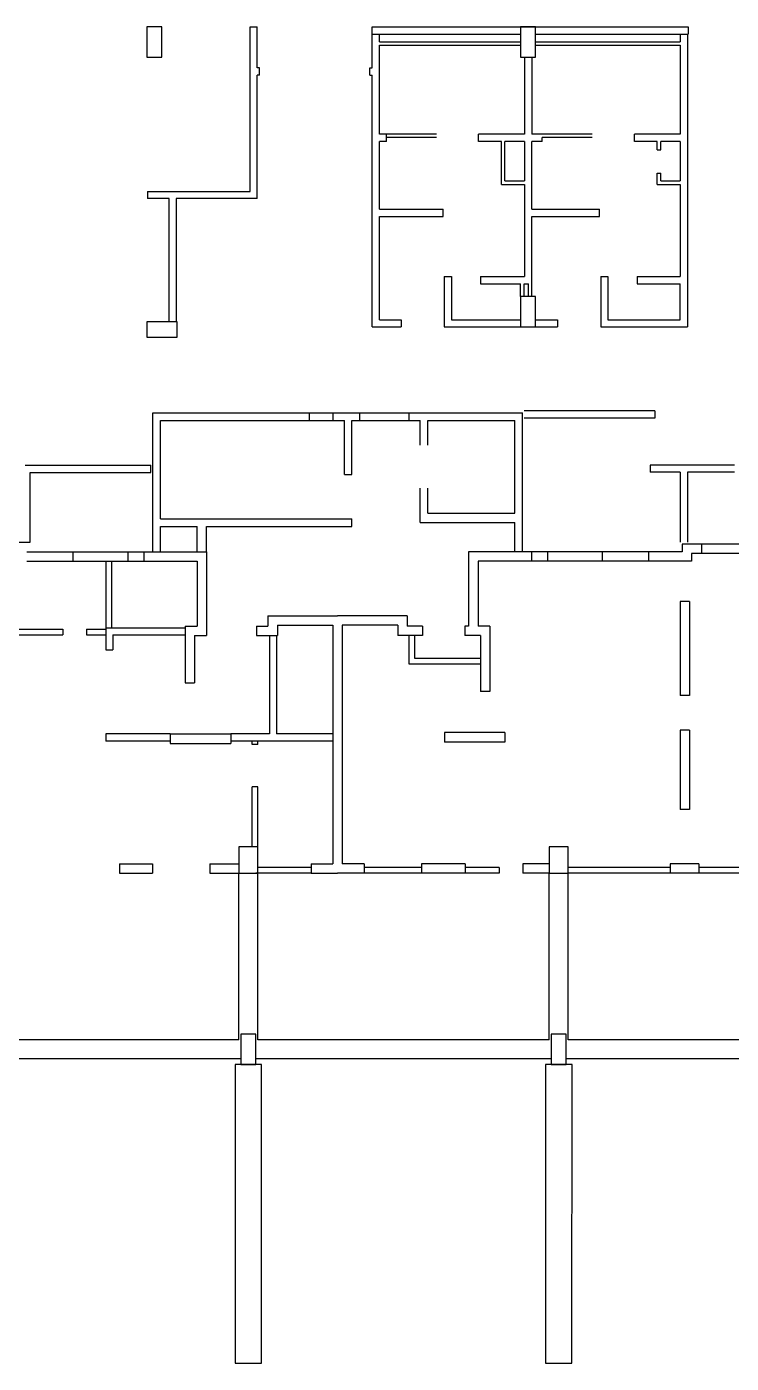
# Model space of a CAD drawing. Header units: metres. Extents: x -681087 to 1033303, y 74272 to 2630761.
# Drawn here: x 77833 to 96441, y 2209707 to 2245019 of the extents above; entities that cross this region are included whole.
import ezdxf

# ---------------------------------------------------------------- set-up
doc = ezdxf.new("R2010")
doc.units = ezdxf.units.M
for name, color, linetype in [('SKELETON_CLEAN', 7, 'Continuous'), ('SKELETON_ISOLATED', 1, 'Continuous'), ('SKELETON_ORIGINAL', 8, 'Continuous')]:
    doc.layers.add(name, color=color, linetype=linetype)

msp = doc.modelspace()

# ---------------------------------------------------------------- linework, layer by layer
at = {"layer": 'SKELETON_CLEAN'}
for p, q in [((81403, 2245019), (81003, 2245019)), ((81003, 2245019), (81003, 2244219)), ((81403, 2244219), (81403, 2245019)), ((83733, 2245019), (83923, 2245019)), ((83733, 2240669), (83733, 2245019)), ((83923, 2243929), (83923, 2245019)), ((86958, 2245019), (95303, 2245019)), ((86958, 2244819), (86958, 2245019)), ((91273, 2245019), (90873, 2245019)), ((90873, 2245019), (90873, 2244219)), ((91273, 2244219), (91273, 2245019)), ((95303, 2245019), (95303, 2244819)), ((86958, 2243929), (86958, 2244819)), ((86958, 2244819), (90873, 2244819)), ((87148, 2244619), (87148, 2244819)), ((87148, 2244619), (90873, 2244619)), ((87148, 2242179), (87148, 2244529)), ((87148, 2244529), (90873, 2244529)), ((91273, 2244819), (95303, 2244819)), ((91273, 2244619), (95093, 2244619)), ((91273, 2244529), (95093, 2244529)), ((95093, 2244819), (95093, 2244619)), ((95093, 2244529), (95093, 2242179)), ((95283, 2244819), (95283, 2237089)), ((81003, 2244219), (81403, 2244219)), ((90873, 2244219), (91273, 2244219)), ((90983, 2244219), (90983, 2242179)), ((91173, 2244219), (91173, 2242179)), ((83983, 2243929), (83923, 2243929)), ((83983, 2243739), (83983, 2243929)), ((86898, 2243929), (86958, 2243929)), ((86898, 2243739), (86898, 2243929)), ((83923, 2240479), (83923, 2243739)), ((83983, 2243739), (83923, 2243739)), ((86898, 2243739), (86958, 2243739)), ((86958, 2237089), (86958, 2243739)), ((88653, 2242179), (87148, 2242179)), ((87333, 2241989), (87333, 2242179)), ((90983, 2242179), (89768, 2242179)), ((89768, 2241989), (89768, 2242179)), ((92768, 2242179), (91173, 2242179)), ((92768, 2242089), (91448, 2242089)), ((91448, 2241989), (91448, 2242089)), ((95093, 2242179), (93883, 2242179)), ((93883, 2241989), (93883, 2242179)), ((87148, 2240199), (87148, 2241989)), ((87333, 2241989), (87148, 2241989)), ((90373, 2241989), (89768, 2241989)), ((90373, 2240854), (90373, 2241989)), ((90983, 2241989), (90463, 2241989)), ((90463, 2240944), (90463, 2241989)), ((90983, 2241989), (90983, 2240944)), ((91173, 2240199), (91173, 2241989)), ((91448, 2241989), (91173, 2241989)), ((94488, 2241989), (93883, 2241989)), ((94488, 2241769), (94488, 2241989)), ((94488, 2241769), (94578, 2241769)), ((95093, 2241989), (94578, 2241989)), ((94578, 2241769), (94578, 2241989)), ((95093, 2241989), (95093, 2240944)), ((94488, 2240854), (94488, 2241149)), ((94488, 2241149), (94578, 2241149)), ((94578, 2240944), (94578, 2241149)), ((81023, 2240669), (83733, 2240669)), ((81023, 2240669), (81023, 2240479)), ((90373, 2240854), (90983, 2240854)), ((90463, 2240944), (90983, 2240944)), ((90983, 2240854), (90983, 2238419)), ((94488, 2240854), (95093, 2240854)), ((94578, 2240944), (95093, 2240944)), ((95093, 2240854), (95093, 2238419)), ((81593, 2240479), (81023, 2240479)), ((81593, 2237219), (81593, 2240479)), ((83923, 2240479), (81783, 2240479)), ((81783, 2240479), (81783, 2237219)), ((87148, 2240199), (88828, 2240199)), ((87148, 2237279), (87148, 2240009)), ((87148, 2240009), (88828, 2240009)), ((88828, 2240009), (88828, 2240199)), ((91173, 2240199), (92963, 2240199)), ((91173, 2238894), (91173, 2240009)), ((91173, 2240009), (92963, 2240009)), ((92963, 2240009), (92963, 2240199)), ((88858, 2238419), (89048, 2238419)), ((88858, 2238419), (88858, 2237089)), ((89048, 2238419), (89048, 2237279)), ((89818, 2238419), (90983, 2238419)), ((89818, 2238419), (89818, 2238229)), ((89818, 2238229), (90878, 2238229)), ((90878, 2237889), (90878, 2238229)), ((90968, 2238229), (91083, 2238229)), ((90968, 2237889), (90968, 2238229)), ((91083, 2237889), (91083, 2238229)), ((92993, 2238419), (93183, 2238419)), ((92993, 2238419), (92993, 2237089)), ((93183, 2238419), (93183, 2237279)), ((93953, 2238419), (95093, 2238419)), ((93953, 2238419), (93953, 2238229)), ((93953, 2238229), (95093, 2238229)), ((95093, 2237279), (95093, 2238229)), ((91273, 2237889), (90873, 2237889)), ((90873, 2237889), (90873, 2237089)), ((91273, 2237089), (91273, 2237889)), ((81803, 2237219), (81003, 2237219)), ((81003, 2237219), (81003, 2236819)), ((81803, 2236819), (81803, 2237219)), ((86958, 2237089), (87148, 2237089)), ((86958, 2237089), (87718, 2237089)), ((87148, 2237279), (87718, 2237279)), ((87718, 2237279), (87718, 2237089)), ((88858, 2237089), (90878, 2237089)), ((89048, 2237279), (90873, 2237279)), ((90873, 2237089), (91273, 2237089)), ((91273, 2237279), (91853, 2237279)), ((91273, 2237089), (91853, 2237089)), ((91853, 2237279), (91853, 2237089)), ((92993, 2237089), (95283, 2237089)), ((93183, 2237279), (95093, 2237279)), ((81003, 2236819), (81803, 2236819)), ((81163, 2234819), (85303, 2234819)), ((81163, 2231149), (81163, 2234819)), ((81363, 2234619), (85303, 2234619)), ((81363, 2232019), (81363, 2234619)), ((85303, 2234619), (85303, 2234819)), ((85303, 2234819), (86633, 2234819)), ((85303, 2234619), (86223, 2234619)), ((86223, 2233189), (86223, 2234619)), ((86423, 2234619), (86633, 2234619)), ((86423, 2233189), (86423, 2234619)), ((86633, 2234619), (86633, 2234819)), ((86633, 2234819), (90923, 2234819)), ((86633, 2234619), (88223, 2234619)), ((88223, 2233964), (88223, 2234619)), ((88423, 2234619), (90723, 2234619)), ((88423, 2233964), (88423, 2234619)), ((90723, 2232169), (90723, 2234619)), ((90923, 2231149), (90923, 2234819)), ((94418, 2234869), (90973, 2234869)), ((94418, 2234679), (90973, 2234679)), ((94418, 2234869), (94418, 2234679)), ((77793, 2233434), (81113, 2233434)), ((77923, 2233244), (81113, 2233244)), ((77923, 2231399), (77923, 2233244)), ((81113, 2233244), (81113, 2233434)), ((86223, 2233189), (86423, 2233189)), ((96523, 2233439), (94303, 2233439)), ((94303, 2233439), (94303, 2233249)), ((95093, 2233249), (94303, 2233249)), ((95093, 2233249), (95093, 2231399)), ((95283, 2233249), (95283, 2231399)), ((96523, 2233249), (95283, 2233249)), ((88223, 2231919), (88223, 2232824)), ((88423, 2232169), (88423, 2232824)), ((88423, 2232169), (90723, 2232169)), ((81363, 2232019), (86423, 2232019)), ((81363, 2231149), (81363, 2231819)), ((81363, 2231819), (82333, 2231819)), ((82333, 2231149), (82333, 2231819)), ((82583, 2231149), (82583, 2231819)), ((82583, 2231819), (86423, 2231819)), ((86423, 2231819), (86423, 2232019)), ((88223, 2231919), (90723, 2231919)), ((90723, 2231149), (90723, 2231919)), ((77833, 2231149), (80923, 2231149)), ((80923, 2231149), (80923, 2230899)), ((80923, 2231149), (82583, 2231149)), ((82583, 2231149), (82583, 2228934)), ((91163, 2231149), (89503, 2231149)), ((89503, 2231149), (89503, 2229184)), ((94253, 2231149), (91163, 2231149)), ((91163, 2231149), (91163, 2230899)), ((95143, 2231149), (94253, 2231149)), ((94253, 2231149), (94253, 2230899)), ((95143, 2231349), (95143, 2231149)), ((95658, 2231349), (95143, 2231349)), ((95393, 2231099), (95393, 2230899)), ((95658, 2231099), (95393, 2231099)), ((98223, 2231349), (95658, 2231349)), ((95658, 2231349), (95658, 2231099)), ((98223, 2231099), (95658, 2231099)), ((77833, 2230899), (80923, 2230899)), ((79918, 2230899), (79918, 2229139)), ((80923, 2230899), (82333, 2230899)), ((82333, 2230899), (82333, 2229184)), ((91163, 2230899), (89753, 2230899)), ((89753, 2230899), (89753, 2229184)), ((94253, 2230899), (91163, 2230899)), ((95393, 2230899), (94253, 2230899)), ((95088, 2229834), (95088, 2227354)), ((95338, 2229834), (95088, 2229834)), ((95338, 2229834), (95338, 2227354)), ((84203, 2229454), (86043, 2229454)), ((84203, 2229454), (84203, 2229184)), ((87883, 2229454), (86043, 2229454)), ((87883, 2229454), (87883, 2229184)), ((76998, 2229104), (78788, 2229104)), ((76998, 2228954), (78788, 2228954)), ((78788, 2229104), (78788, 2228954)), ((79408, 2229104), (79408, 2228954)), ((79408, 2229104), (79918, 2229104)), ((79408, 2228954), (79918, 2228954)), ((79918, 2229139), (82018, 2229139)), ((79918, 2229139), (79918, 2228554)), ((80108, 2228949), (80108, 2228554)), ((80108, 2228949), (82018, 2228949)), ((82018, 2229184), (82018, 2227684)), ((82018, 2229184), (82333, 2229184)), ((83903, 2229184), (84203, 2229184)), ((83903, 2229184), (83903, 2228934)), ((84453, 2229204), (84453, 2228934)), ((84453, 2229204), (85918, 2229204)), ((85918, 2229204), (85918, 2222904)), ((86168, 2229204), (86168, 2222904)), ((87633, 2229204), (86168, 2229204)), ((87633, 2229204), (87633, 2228934)), ((88283, 2229184), (87883, 2229184)), ((88283, 2229184), (88283, 2228934)), ((89403, 2229184), (89403, 2228934)), ((89503, 2229184), (89403, 2229184)), ((90068, 2229184), (89753, 2229184)), ((90068, 2229184), (90068, 2227454)), ((82268, 2228934), (82268, 2227684)), ((82268, 2228934), (82583, 2228934)), ((83903, 2228934), (84453, 2228934)), ((84243, 2228934), (84243, 2226334)), ((84433, 2228934), (84433, 2226334)), ((88283, 2228934), (87633, 2228934)), ((87923, 2228934), (87923, 2228184)), ((88073, 2228934), (88073, 2228334)), ((89818, 2228934), (89403, 2228934)), ((89818, 2228934), (89818, 2227454)), ((79918, 2228554), (80108, 2228554)), ((88073, 2228334), (89818, 2228334)), ((87923, 2228184), (89818, 2228184)), ((82018, 2227684), (82268, 2227684)), ((90068, 2227454), (89818, 2227454)), ((95338, 2227354), (95088, 2227354)), ((81623, 2226334), (79918, 2226334)), ((79918, 2226334), (79918, 2226144)), ((81623, 2226144), (79918, 2226144)), ((81623, 2226334), (83223, 2226334)), ((81623, 2226334), (81623, 2226084)), ((83223, 2226334), (83223, 2226084)), ((84243, 2226334), (83223, 2226334)), ((83783, 2226054), (83783, 2226144)), ((83933, 2226054), (83933, 2226144)), ((85918, 2226334), (84433, 2226334)), ((90463, 2226369), (88863, 2226369)), ((88863, 2226369), (88863, 2226119)), ((90463, 2226119), (88863, 2226119)), ((90463, 2226369), (90463, 2226119)), ((95338, 2226434), (95088, 2226434)), ((95088, 2226434), (95088, 2224334)), ((95338, 2226434), (95338, 2224334)), ((81623, 2226084), (83223, 2226084)), ((83933, 2226054), (83783, 2226054)), ((83783, 2223354), (83783, 2224934)), ((83933, 2224934), (83783, 2224934)), ((83933, 2223354), (83933, 2224934)), ((95338, 2224334), (95088, 2224334)), ((83933, 2223354), (83433, 2223354)), ((83433, 2223354), (83433, 2222654)), ((83933, 2222654), (83933, 2223354)), ((92133, 2223354), (91633, 2223354)), ((91633, 2223354), (91633, 2222654)), ((92133, 2222654), (92133, 2223354)), ((80283, 2222904), (80283, 2222654)), ((80283, 2222904), (81153, 2222904)), ((80283, 2222654), (81153, 2222654)), ((81153, 2222904), (81153, 2222654)), ((82673, 2222904), (82673, 2222654)), ((82673, 2222904), (83433, 2222904)), ((82673, 2222654), (83433, 2222654)), ((83433, 2222654), (83933, 2222654)), ((83434, 2218254), (83434, 2222654)), ((85343, 2222654), (83884, 2222654)), ((83934, 2218254), (83934, 2222654)), ((85343, 2222904), (85343, 2222654)), ((85343, 2222904), (85918, 2222904)), ((85343, 2222654), (86043, 2222654)), ((86743, 2222654), (86043, 2222654)), ((86743, 2222904), (86168, 2222904)), ((86743, 2222904), (86743, 2222654)), ((88263, 2222654), (86743, 2222654)), ((88263, 2222904), (88263, 2222654)), ((89413, 2222904), (88263, 2222904)), ((89413, 2222654), (88263, 2222654)), ((89413, 2222904), (89413, 2222654)), ((90313, 2222804), (89413, 2222804)), ((90313, 2222654), (89413, 2222654)), ((90313, 2222804), (90313, 2222654)), ((90933, 2222904), (90933, 2222654)), ((91633, 2222904), (90933, 2222904)), ((91633, 2222654), (90933, 2222654)), ((91633, 2222654), (92133, 2222654)), ((91634, 2218254), (91634, 2222654)), ((92134, 2218254), (92134, 2222654)), ((94823, 2222654), (92134, 2222654)), ((94823, 2222904), (94823, 2222654)), ((95583, 2222904), (94823, 2222904)), ((95583, 2222654), (94823, 2222654)), ((95583, 2222904), (95583, 2222654)), ((97203, 2222654), (95583, 2222654)), ((83884, 2218404), (83484, 2218404)), ((83484, 2218404), (83484, 2217604)), ((83884, 2217604), (83884, 2218404)), ((92084, 2218404), (91684, 2218404)), ((91684, 2218404), (91684, 2217604)), ((92084, 2217604), (92084, 2218404)), ((83434, 2218254), (75734, 2218254)), ((91634, 2218254), (83934, 2218254)), ((99834, 2218254), (92134, 2218254)), ((83335, 2217604), (83334, 2209707)), ((84035, 2217604), (83335, 2217604)), ((83484, 2217604), (83884, 2217604)), ((84034, 2209707), (84035, 2217604)), ((91535, 2217604), (91534, 2209707)), ((92235, 2217604), (91535, 2217604)), ((91684, 2217604), (92084, 2217604)), ((92234, 2209707), (92235, 2217604)), ((83334, 2209707), (84034, 2209707)), ((91534, 2209707), (92234, 2209707))]:
    msp.add_line(p, q, dxfattribs=at)
at = {"layer": 'SKELETON_ISOLATED'}
for p, q in [((88653, 2242089), (87333, 2242089)), ((85923, 2234619), (85923, 2234819)), ((87933, 2234619), (87933, 2234819)), ((79053, 2231149), (79053, 2230899)), ((80503, 2231149), (80503, 2230899)), ((91583, 2231149), (91583, 2230899)), ((93033, 2231149), (93033, 2230899)), ((80068, 2230899), (80068, 2229139)), ((85918, 2226144), (83223, 2226144)), ((85343, 2222804), (83934, 2222804)), ((88263, 2222804), (86743, 2222804)), ((94823, 2222804), (92134, 2222804)), ((97203, 2222804), (95583, 2222804)), ((83484, 2217754), (75684, 2217754)), ((91684, 2217754), (83884, 2217754)), ((99884, 2217754), (92084, 2217754))]:
    msp.add_line(p, q, dxfattribs=at)
at = {"layer": 'SKELETON_ORIGINAL'}
for p, q in [((81403, 2245019), (81003, 2245019)), ((81003, 2245019), (81003, 2244219)), ((81403, 2244219), (81403, 2245019)), ((83733, 2245019), (83923, 2245019)), ((83733, 2240669), (83733, 2245019)), ((83923, 2243929), (83923, 2245019)), ((86958, 2245019), (95303, 2245019)), ((86958, 2244819), (86958, 2245019)), ((91273, 2245019), (90873, 2245019)), ((90873, 2245019), (90873, 2244219)), ((91273, 2245019), (90873, 2245019)), ((90873, 2245019), (90873, 2244219)), ((91273, 2244219), (91273, 2245019)), ((91273, 2244219), (91273, 2245019)), ((95303, 2245019), (95303, 2244819)), ((86958, 2243929), (86958, 2244819)), ((86958, 2244819), (90873, 2244819)), ((87148, 2244619), (87148, 2244819)), ((87148, 2244619), (90873, 2244619)), ((87148, 2242179), (87148, 2244529)), ((87148, 2244529), (90873, 2244529)), ((91273, 2244819), (95303, 2244819)), ((91273, 2244619), (95093, 2244619)), ((91273, 2244529), (95093, 2244529)), ((95093, 2244819), (95093, 2244619)), ((95093, 2244529), (95093, 2242179)), ((95283, 2244819), (95283, 2237089)), ((81003, 2244219), (81403, 2244219)), ((90873, 2244219), (91273, 2244219)), ((90873, 2244219), (91273, 2244219)), ((90983, 2244219), (90983, 2242179)), ((91173, 2244219), (91173, 2242179)), ((83983, 2243929), (83923, 2243929)), ((83983, 2243739), (83983, 2243929)), ((86898, 2243929), (86958, 2243929)), ((86898, 2243739), (86898, 2243929)), ((83923, 2240479), (83923, 2243739)), ((83983, 2243739), (83923, 2243739)), ((86898, 2243739), (86958, 2243739)), ((86958, 2237089), (86958, 2243739)), ((88653, 2242179), (87148, 2242179)), ((87333, 2241989), (87333, 2242179)), ((88653, 2242089), (87333, 2242089)), ((90983, 2242179), (89768, 2242179)), ((89768, 2241989), (89768, 2242179)), ((92768, 2242179), (91173, 2242179)), ((92768, 2242089), (91448, 2242089)), ((91448, 2241989), (91448, 2242089)), ((95093, 2242179), (93883, 2242179)), ((93883, 2241989), (93883, 2242179)), ((87148, 2240199), (87148, 2241989)), ((87333, 2241989), (87148, 2241989)), ((90373, 2241989), (89768, 2241989)), ((90373, 2240854), (90373, 2241989)), ((90983, 2241989), (90463, 2241989)), ((90983, 2241989), (90463, 2241989)), ((90463, 2240944), (90463, 2241989)), ((90983, 2241989), (90983, 2240944)), ((90983, 2241989), (90983, 2240944)), ((91173, 2240199), (91173, 2241989)), ((91448, 2241989), (91173, 2241989)), ((94488, 2241989), (93883, 2241989)), ((94488, 2241769), (94488, 2241989)), ((94488, 2241769), (94578, 2241769)), ((95093, 2241989), (94578, 2241989)), ((94578, 2241769), (94578, 2241989)), ((95093, 2241989), (95093, 2240944)), ((94488, 2240854), (94488, 2241149)), ((94488, 2241149), (94578, 2241149)), ((94578, 2240944), (94578, 2241149)), ((81023, 2240669), (83733, 2240669)), ((81023, 2240669), (81023, 2240479)), ((90373, 2240854), (90983, 2240854)), ((90463, 2240944), (90983, 2240944)), ((90983, 2240854), (90983, 2238419)), ((94488, 2240854), (95093, 2240854)), ((94578, 2240944), (95093, 2240944)), ((95093, 2240854), (95093, 2238419)), ((81593, 2240479), (81023, 2240479)), ((81593, 2237219), (81593, 2240479)), ((83923, 2240479), (81783, 2240479)), ((81783, 2240479), (81783, 2237219)), ((87148, 2240199), (88828, 2240199)), ((87148, 2237279), (87148, 2240009)), ((87148, 2240009), (88828, 2240009)), ((88828, 2240009), (88828, 2240199)), ((91173, 2240199), (92963, 2240199)), ((91173, 2237889), (91173, 2240009)), ((91173, 2239899), (91173, 2240009)), ((91173, 2240009), (92963, 2240009)), ((92963, 2240009), (92963, 2240199)), ((88858, 2238419), (89048, 2238419)), ((88858, 2238419), (88858, 2237089)), ((89048, 2238419), (89048, 2237279)), ((89818, 2238419), (90983, 2238419)), ((89818, 2238419), (89818, 2238229)), ((89818, 2238229), (90878, 2238229)), ((90878, 2237889), (90878, 2238229)), ((90968, 2238229), (91083, 2238229)), ((90968, 2237889), (90968, 2238229)), ((91083, 2237889), (91083, 2238229)), ((92993, 2238419), (93183, 2238419)), ((92993, 2238419), (92993, 2237089)), ((93183, 2238419), (93183, 2237279)), ((93953, 2238419), (95093, 2238419)), ((93953, 2238419), (93953, 2238229)), ((93953, 2238229), (95093, 2238229)), ((95093, 2237279), (95093, 2238229)), ((91273, 2237889), (90873, 2237889)), ((90873, 2237889), (90873, 2237089)), ((91273, 2237089), (91273, 2237889)), ((81803, 2237219), (81003, 2237219)), ((81003, 2237219), (81003, 2236819)), ((81803, 2236819), (81803, 2237219)), ((86958, 2237089), (87148, 2237089)), ((86958, 2237089), (87718, 2237089)), ((87148, 2237279), (87718, 2237279)), ((87718, 2237279), (87718, 2237089)), ((88858, 2237089), (90878, 2237089)), ((89048, 2237279), (90873, 2237279)), ((90873, 2237089), (91273, 2237089)), ((91273, 2237279), (91853, 2237279)), ((91273, 2237089), (91853, 2237089)), ((91853, 2237279), (91853, 2237089)), ((92993, 2237089), (95283, 2237089)), ((93183, 2237279), (95093, 2237279)), ((81003, 2236819), (81803, 2236819)), ((81163, 2234819), (85303, 2234819)), ((81163, 2231149), (81163, 2234819)), ((81363, 2234619), (85303, 2234619)), ((81363, 2232019), (81363, 2234619)), ((85303, 2234619), (85303, 2234819)), ((85303, 2234819), (86633, 2234819)), ((85303, 2234619), (86223, 2234619)), ((85923, 2234619), (85923, 2234819)), ((86223, 2233189), (86223, 2234619)), ((86423, 2234619), (86633, 2234619)), ((86423, 2233189), (86423, 2234619)), ((86633, 2234619), (86633, 2234819)), ((86633, 2234819), (90923, 2234819)), ((86633, 2234619), (88223, 2234619)), ((87933, 2234619), (87933, 2234819)), ((88223, 2233964), (88223, 2234619)), ((88423, 2234619), (90723, 2234619)), ((88423, 2233964), (88423, 2234619)), ((90723, 2232169), (90723, 2234619)), ((90923, 2231149), (90923, 2234819)), ((94418, 2234869), (90973, 2234869)), ((94418, 2234679), (90973, 2234679)), ((94418, 2234869), (94418, 2234679)), ((77793, 2233434), (81113, 2233434)), ((77923, 2233244), (81113, 2233244)), ((77923, 2231399), (77923, 2233244)), ((81113, 2233244), (81113, 2233434)), ((86223, 2233189), (86423, 2233189)), ((96523, 2233439), (94303, 2233439)), ((94303, 2233439), (94303, 2233249)), ((95093, 2233249), (94303, 2233249)), ((95093, 2233249), (95093, 2231399)), ((95283, 2233249), (95283, 2231399)), ((96523, 2233249), (95283, 2233249)), ((88223, 2231919), (88223, 2232824)), ((88423, 2232169), (88423, 2232824)), ((88423, 2232169), (90723, 2232169)), ((81363, 2232019), (86423, 2232019)), ((81363, 2231149), (81363, 2231819)), ((81363, 2231819), (82333, 2231819)), ((82333, 2231149), (82333, 2231819)), ((82583, 2231149), (82583, 2231819)), ((82583, 2231819), (86423, 2231819)), ((86423, 2231819), (86423, 2232019)), ((88223, 2231919), (90723, 2231919)), ((90723, 2231149), (90723, 2231919)), ((73323, 2231399), (77923, 2231399)), ((77833, 2231149), (80923, 2231149)), ((79053, 2231149), (79053, 2230899)), ((80503, 2231149), (80503, 2230899)), ((80923, 2231149), (80923, 2230899)), ((80923, 2231149), (82583, 2231149)), ((82583, 2231149), (82583, 2228934)), ((91163, 2231149), (89503, 2231149)), ((89503, 2231149), (89503, 2229184)), ((94253, 2231149), (91163, 2231149)), ((91163, 2231149), (91163, 2230899)), ((91583, 2231149), (91583, 2230899)), ((93033, 2231149), (93033, 2230899)), ((95143, 2231149), (94253, 2231149)), ((94253, 2231149), (94253, 2230899)), ((95143, 2231349), (95143, 2231149)), ((95658, 2231349), (95143, 2231349)), ((95393, 2231099), (95393, 2230899)), ((95658, 2231099), (95393, 2231099)), ((98223, 2231349), (95658, 2231349)), ((95658, 2231349), (95658, 2231099)), ((98223, 2231099), (95658, 2231099)), ((77833, 2230899), (80923, 2230899)), ((79918, 2230899), (79918, 2229139)), ((80068, 2230899), (80068, 2229139)), ((80923, 2230899), (82333, 2230899)), ((82333, 2230899), (82333, 2229184)), ((91163, 2230899), (89753, 2230899)), ((89753, 2230899), (89753, 2229184)), ((94253, 2230899), (91163, 2230899)), ((95393, 2230899), (94253, 2230899)), ((95088, 2229834), (95088, 2227354)), ((95338, 2229834), (95088, 2229834)), ((95338, 2229834), (95338, 2227354)), ((84203, 2229454), (86043, 2229454)), ((84203, 2229454), (84203, 2229184)), ((87883, 2229454), (86043, 2229454)), ((87883, 2229454), (87883, 2229184)), ((76998, 2229104), (78788, 2229104)), ((76998, 2228954), (78788, 2228954)), ((78788, 2229104), (78788, 2228954)), ((79408, 2229104), (79408, 2228954)), ((79408, 2229104), (79918, 2229104)), ((79408, 2228954), (79918, 2228954)), ((79918, 2229139), (82018, 2229139)), ((79918, 2229139), (79918, 2228554)), ((80108, 2228949), (80108, 2228554)), ((80108, 2228949), (82018, 2228949)), ((82018, 2229184), (82018, 2227684)), ((82018, 2229184), (82333, 2229184)), ((83903, 2229184), (84203, 2229184)), ((83903, 2229184), (83903, 2228934)), ((84453, 2229204), (84453, 2228934)), ((84453, 2229204), (85918, 2229204)), ((85918, 2229204), (85918, 2222904)), ((86168, 2229204), (86168, 2222904)), ((87633, 2229204), (86168, 2229204)), ((87633, 2229204), (87633, 2228934)), ((88283, 2229184), (87883, 2229184)), ((88283, 2229184), (88283, 2228934)), ((89403, 2229184), (89403, 2228934)), ((89503, 2229184), (89403, 2229184)), ((90068, 2229184), (89753, 2229184)), ((90068, 2229184), (90068, 2227454)), ((82268, 2228934), (82268, 2227684)), ((82268, 2228934), (82583, 2228934)), ((83903, 2228934), (84453, 2228934)), ((84243, 2228934), (84243, 2226334)), ((84433, 2228934), (84433, 2226334)), ((88283, 2228934), (87633, 2228934)), ((87923, 2228934), (87923, 2228184)), ((88073, 2228934), (88073, 2228334)), ((89818, 2228934), (89403, 2228934)), ((89818, 2228934), (89818, 2227454)), ((79918, 2228554), (80108, 2228554)), ((88073, 2228334), (89818, 2228334)), ((87923, 2228184), (89818, 2228184)), ((82018, 2227684), (82268, 2227684)), ((90068, 2227454), (89818, 2227454)), ((95338, 2227354), (95088, 2227354)), ((81623, 2226334), (79918, 2226334)), ((79918, 2226334), (79918, 2226144)), ((81623, 2226144), (79918, 2226144)), ((81623, 2226334), (83223, 2226334)), ((81623, 2226334), (81623, 2226084)), ((83223, 2226334), (83223, 2226084)), ((84243, 2226334), (83223, 2226334)), ((85918, 2226144), (83223, 2226144)), ((83783, 2226054), (83783, 2226144)), ((83933, 2226054), (83933, 2226144)), ((85918, 2226334), (84433, 2226334)), ((90463, 2226369), (88863, 2226369)), ((88863, 2226369), (88863, 2226119)), ((90463, 2226119), (88863, 2226119)), ((90463, 2226369), (90463, 2226119)), ((95338, 2226434), (95088, 2226434)), ((95088, 2226434), (95088, 2224334)), ((95338, 2226434), (95338, 2224334)), ((81623, 2226084), (83223, 2226084)), ((83933, 2226054), (83783, 2226054)), ((83783, 2223354), (83783, 2224934)), ((83933, 2224934), (83783, 2224934)), ((83933, 2223354), (83933, 2224934)), ((95338, 2224334), (95088, 2224334)), ((83933, 2223354), (83433, 2223354)), ((83433, 2223354), (83433, 2222654)), ((83933, 2222654), (83933, 2223354)), ((92133, 2223354), (91633, 2223354)), ((91633, 2223354), (91633, 2222654)), ((92133, 2222654), (92133, 2223354)), ((80283, 2222904), (80283, 2222654)), ((80283, 2222904), (81153, 2222904)), ((80283, 2222654), (81153, 2222654)), ((81153, 2222904), (81153, 2222654)), ((82673, 2222904), (82673, 2222654)), ((82673, 2222904), (83433, 2222904)), ((82673, 2222654), (83433, 2222654)), ((83433, 2222654), (83933, 2222654)), ((83434, 2218254), (83434, 2222654)), ((85343, 2222654), (83884, 2222654)), ((85343, 2222804), (83934, 2222804)), ((83934, 2218254), (83934, 2222654)), ((85343, 2222904), (85343, 2222654)), ((85343, 2222904), (85918, 2222904)), ((85343, 2222654), (86043, 2222654)), ((86743, 2222654), (86043, 2222654)), ((86743, 2222904), (86168, 2222904)), ((86743, 2222904), (86743, 2222654)), ((88263, 2222804), (86743, 2222804)), ((88263, 2222654), (86743, 2222654)), ((88263, 2222904), (88263, 2222654)), ((89413, 2222904), (88263, 2222904)), ((89413, 2222654), (88263, 2222654)), ((89413, 2222904), (89413, 2222654)), ((90313, 2222804), (89413, 2222804)), ((90313, 2222654), (89413, 2222654)), ((90313, 2222804), (90313, 2222654)), ((90933, 2222904), (90933, 2222654)), ((91633, 2222904), (90933, 2222904)), ((91633, 2222654), (90933, 2222654)), ((91633, 2222654), (92133, 2222654)), ((91634, 2218254), (91634, 2222654)), ((94823, 2222804), (92134, 2222804)), ((92134, 2218254), (92134, 2222654)), ((94823, 2222654), (92134, 2222654)), ((94823, 2222904), (94823, 2222654)), ((95583, 2222904), (94823, 2222904)), ((95583, 2222654), (94823, 2222654)), ((95583, 2222904), (95583, 2222654)), ((97203, 2222804), (95583, 2222804)), ((97203, 2222654), (95583, 2222654)), ((83884, 2218404), (83484, 2218404)), ((83484, 2218404), (83484, 2217604)), ((83884, 2217604), (83884, 2218404)), ((92084, 2218404), (91684, 2218404)), ((91684, 2218404), (91684, 2217604)), ((92084, 2217604), (92084, 2218404)), ((83434, 2218254), (75734, 2218254)), ((91634, 2218254), (83934, 2218254)), ((99834, 2218254), (92134, 2218254)), ((83484, 2217754), (75684, 2217754)), ((91684, 2217754), (83884, 2217754)), ((99884, 2217754), (92084, 2217754)), ((83335, 2217604), (83334, 2209707)), ((84035, 2217604), (83335, 2217604)), ((83484, 2217604), (83884, 2217604)), ((84034, 2209707), (84035, 2217604)), ((91535, 2217604), (91534, 2209707)), ((92235, 2217604), (91535, 2217604)), ((91684, 2217604), (92084, 2217604)), ((92234, 2209707), (92235, 2217604)), ((83334, 2209707), (84034, 2209707)), ((91534, 2209707), (92234, 2209707))]:
    msp.add_line(p, q, dxfattribs=at)

doc.saveas('drawing.dxf')
